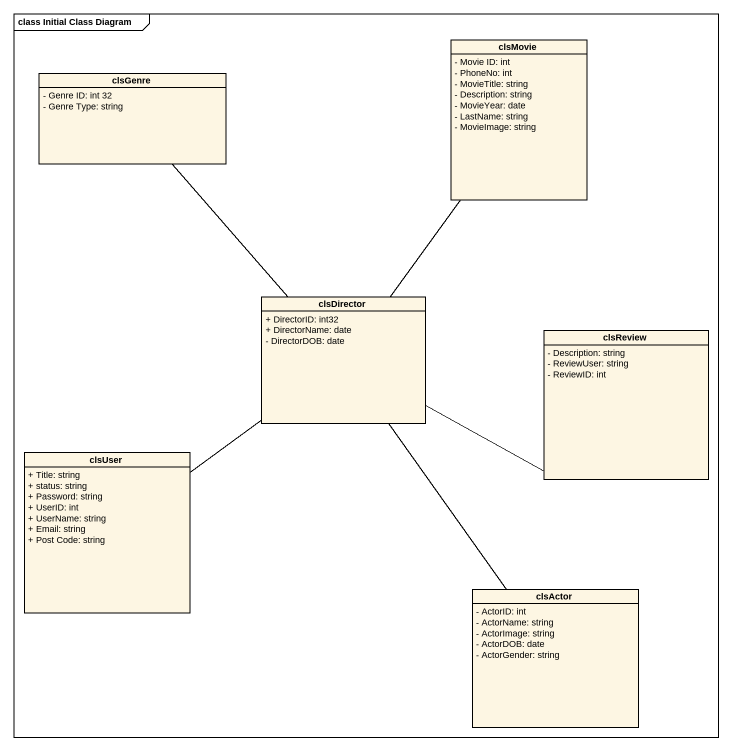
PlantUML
@startuml
mainframe class Initial Class Diagram
hide circle
hide empty members
skinparam classAttributeIconSize 0
class clsMovie {
  - Movie ID: int
  - PhoneNo: int
  - MovieTitle: string
  - Description: string
  - MovieYear: date
  - LastName: string
  - MovieImage: string
}
class clsGenre {
  - Genre ID: int 32
  - Genre Type: string
}
class clsDirector {
  + DirectorID: int32
  + DirectorName: date
  - DirectorDOB: date
}
class clsReview {
  - Description: string
  - ReviewUser: string
  - ReviewID: int
}
class clsUser {
  + Title: string
  + status: string
  + Password: string
  + UserID: int
  + UserName: string
  + Email: string
  + Post Code: string
}
class clsActor {
  - ActorID: int
  - ActorName: string
  - ActorImage: string
  - ActorDOB: date
  - ActorGender: string
}
clsMovie -- clsDirector
clsGenre -- clsDirector
clsDirector -- clsActor
clsReview -left- clsDirector
clsUser -up- clsDirector
@enduml
